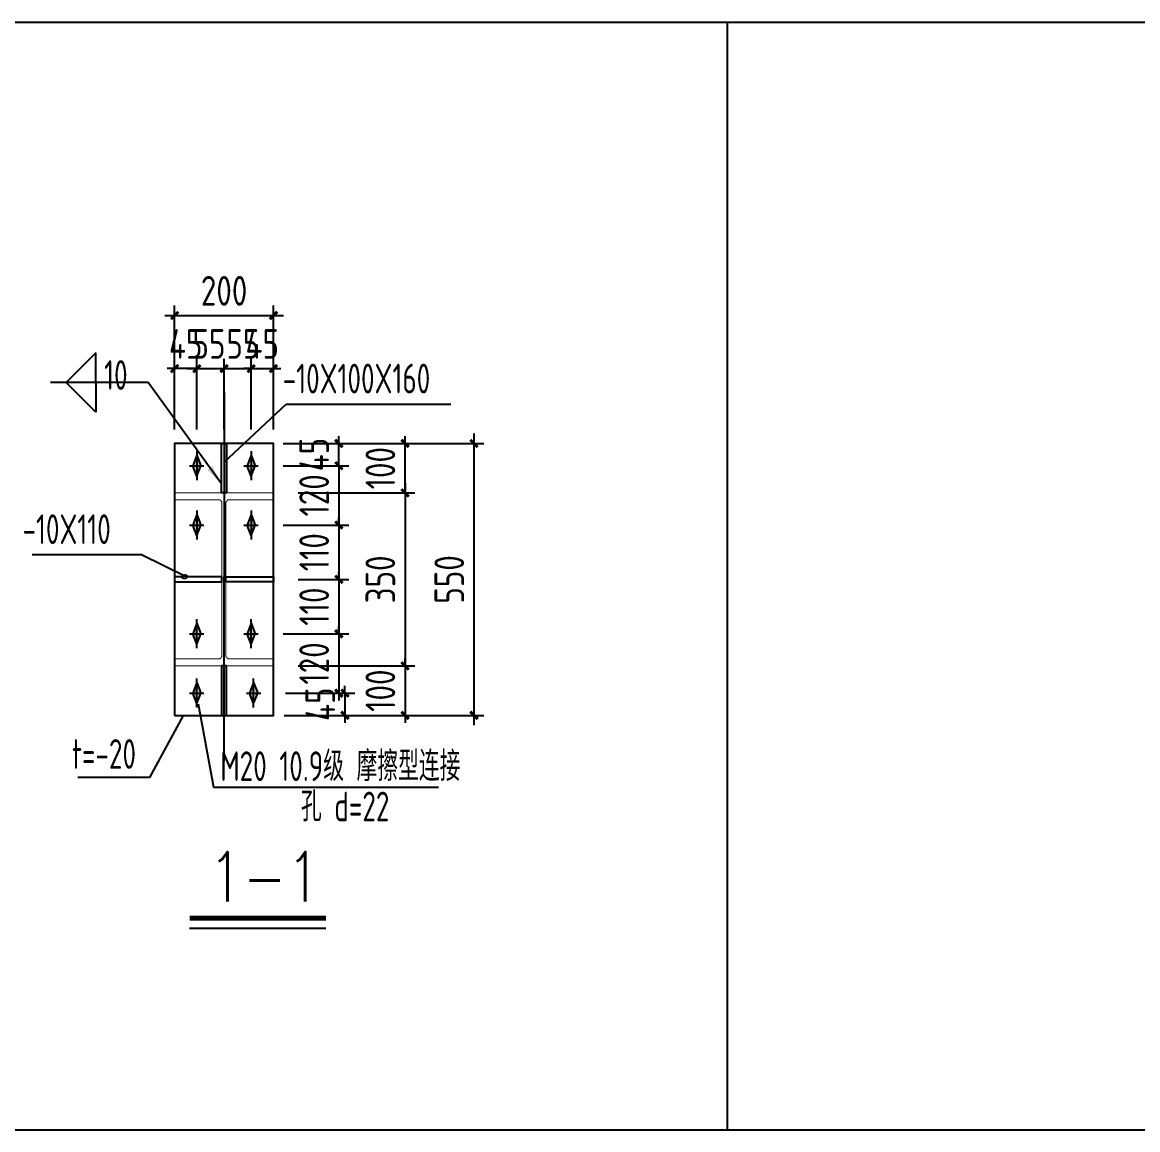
# Model space of a CAD drawing. Extents: x 177291 to 1288761, y 177638 to 322898.
# Drawn here: x 1253180 to 1264463, y 200488 to 211688 of the extents above; entities that cross this region are included whole.
import ezdxf

# ---------------------------------------------------------------- set-up
doc = ezdxf.new("R2010")
doc.units = 0
doc.header["$LTSCALE"] = 1000
for name, color, linetype in [('ADIM', 3, 'Continuous'), ('AXIS', 3, 'Continuous'), ('DOTE', 1, 'Continuous'), ('GL', 150, 'Continuous'), ('PZ', 202, 'Continuous'), ('TEXT', 7, 'Continuous')]:
    doc.layers.add(name, color=color, linetype=linetype)
doc.styles.add('SIM-TSSC', font='simplex.shx', dxfattribs={"width": 0.8, "bigfont": 'tssdchn.shx'})
doc.styles.get("Standard").update_dxf_attribs({"font": 'gbenor.shx', "bigfont": 'gbcbig.shx'})
doc.styles.add('TSSD_Dimension', font='Tssdeng.shx', dxfattribs={"width": 0.8, "bigfont": 'hztxt.shx'})
doc.styles.add('TSSD_Norm', font='tssdeng.shx', dxfattribs={"bigfont": 'hztxt.shx'})
doc.dimstyles.new('TSSD_20_100', dxfattribs={"dimtxt": 300, "dimasz": 75, "dimexe": 100, "dimexo": 250, "dimgap": 100, "dimtad": 1, "dimdec": 0, "dimlfac": 0.2, "dimzin": 0, "dimdsep": 46, "dimtxsty": 'TSSD_Dimension', "dimblk": 'ARCHTICK', "dimcen": 0, "dimdle": 100, "dimclrt": 7, "dimadec": 0, "dimazin": 0, "dimtfac": 1, "dimtdec": 0, "dimtix": 1, "dimtmove": 2, "dimatfit": 3, "dimfxl": 1, "dimtolj": 1, "dimtzin": 0, "dimarcsym": 0})
doc.dimstyles.new('TSSD_LEADER_STYLE_200.0', dxfattribs={"dimtxt": 0.18, "dimasz": 200, "dimexe": 0.18, "dimexo": 0.0625, "dimgap": 0.09, "dimtad": 0, "dimtih": 1, "dimtoh": 1, "dimdec": 4, "dimzin": 0, "dimdsep": 46, "dimtxsty": 'Standard', "dimcen": 0.09, "dimadec": 0, "dimazin": 0, "dimtfac": 1, "dimtdec": 4, "dimtofl": 0, "dimtmove": 0, "dimatfit": 3, "dimfxl": 1, "dimtolj": 1, "dimtzin": 0, "dimarcsym": 0})

# ---------------------------------------------------------------- blocks, each defined once
blk = doc.blocks.new('_ArchTick')
at = {"color": 0, "linetype": 'ByBlock', "const_width": 0.4}
blk.add_lwpolyline([(-0.5, -0.5), (0.5, 0.5)], dxfattribs=at)
blk = doc.blocks.new('*D795')
at = {"layer": 'AXIS', "color": 0, "lineweight": -2, "transparency": 16777216}
for p, q in [((1254721, 207569), (1254721, 208822)), ((1255721, 207569), (1255721, 208822)), ((1254621, 208722), (1255821, 208722))]:
    blk.add_line(p, q, dxfattribs=at)
at = {"layer": 'Defpoints', "color": 0, "transparency": 16777216}
for p in [(1255721, 208722), (1254721, 207319), (1255721, 207319)]:
    blk.add_point(p, dxfattribs=at)
at = {"layer": 'AXIS', "color": 0, "lineweight": -2, "transparency": 16777216, "xscale": 75, "yscale": 75, "zscale": 75, "rotation": 180}
blk.add_blockref('_ArchTick', (1254721, 208722), dxfattribs=at)
at = {"layer": 'AXIS', "color": 0, "lineweight": -2, "transparency": 16777216, "xscale": 75, "yscale": 75, "zscale": 75}
blk.add_blockref('_ArchTick', (1255721, 208722), dxfattribs=at)
at = {"layer": 'AXIS', "color": 7, "transparency": 16777216, "insert": (1255221, 208972), "char_height": 300, "attachment_point": 5, "style": 'TSSD_Dimension'}
blk.add_mtext('\\A1;200', dxfattribs=at)
blk = doc.blocks.new('*D796')
at = {"layer": 'AXIS', "color": 0, "lineweight": -2, "transparency": 16777216}
for p, q in [((1255221, 207569), (1255221, 208285)), ((1255495, 207569), (1255495, 208285)), ((1255121, 208185), (1255595, 208185))]:
    blk.add_line(p, q, dxfattribs=at)
at = {"layer": 'Defpoints', "color": 0, "transparency": 16777216}
for p in [(1255495, 208185), (1255221, 207319), (1255495, 207319)]:
    blk.add_point(p, dxfattribs=at)
at = {"layer": 'AXIS', "color": 0, "lineweight": -2, "transparency": 16777216, "xscale": 75, "yscale": 75, "zscale": 75, "rotation": 180}
blk.add_blockref('_ArchTick', (1255221, 208185), dxfattribs=at)
at = {"layer": 'AXIS', "color": 0, "lineweight": -2, "transparency": 16777216, "xscale": 75, "yscale": 75, "zscale": 75}
blk.add_blockref('_ArchTick', (1255495, 208185), dxfattribs=at)
at = {"layer": 'AXIS', "color": 7, "transparency": 16777216, "insert": (1255411, 208435), "char_height": 300, "attachment_point": 5, "style": 'TSSD_Dimension'}
blk.add_mtext('\\A1;55', dxfattribs=at)
blk = doc.blocks.new('*D797')
at = {"layer": 'AXIS', "color": 0, "lineweight": -2, "transparency": 16777216}
for p, q in [((1254945, 207569), (1254945, 208285)), ((1255221, 207569), (1255221, 208285)), ((1254845, 208185), (1255321, 208185))]:
    blk.add_line(p, q, dxfattribs=at)
at = {"layer": 'Defpoints', "color": 0, "transparency": 16777216}
for p in [(1255221, 208185), (1254945, 207319), (1255221, 207319)]:
    blk.add_point(p, dxfattribs=at)
at = {"layer": 'AXIS', "color": 0, "lineweight": -2, "transparency": 16777216, "xscale": 75, "yscale": 75, "zscale": 75, "rotation": 180}
blk.add_blockref('_ArchTick', (1254945, 208185), dxfattribs=at)
at = {"layer": 'AXIS', "color": 0, "lineweight": -2, "transparency": 16777216, "xscale": 75, "yscale": 75, "zscale": 75}
blk.add_blockref('_ArchTick', (1255221, 208185), dxfattribs=at)
at = {"layer": 'AXIS', "color": 7, "transparency": 16777216, "insert": (1255068, 208435), "char_height": 300, "attachment_point": 5, "style": 'TSSD_Dimension'}
blk.add_mtext('\\A1;55', dxfattribs=at)
blk = doc.blocks.new('_WELD004')
at = {"color": 0, "linetype": 'ByBlock'}
for p, q in [((0, 1), (1, 0)), ((0, 0), (0, 1))]:
    blk.add_line(p, q, dxfattribs=at)
blk = doc.blocks.new('*D834')
at = {"layer": 'AXIS', "color": 0, "lineweight": -2, "transparency": 16777216}
for p, q in [((1256382, 207428), (1256382, 207503)), ((1255817, 207428), (1256482, 207428)), ((1256382, 207203), (1256382, 207428)), ((1255817, 207203), (1256482, 207203)), ((1256382, 207203), (1256382, 207128))]:
    blk.add_line(p, q, dxfattribs=at)
at = {"layer": 'Defpoints', "color": 0, "transparency": 16777216}
for p in [(1255567, 207428), (1256382, 207428), (1255567, 207203)]:
    blk.add_point(p, dxfattribs=at)
at = {"layer": 'AXIS', "color": 0, "lineweight": -2, "transparency": 16777216, "xscale": 75, "yscale": 75, "zscale": 75}
for p, rotation in [((1256382, 207428), 270), ((1256382, 207203), 90)]:
    blk.add_blockref('_ArchTick', p, dxfattribs=dict(at, rotation=rotation))
at = {"layer": 'AXIS', "color": 7, "transparency": 16777216, "insert": (1256132, 207316), "char_height": 300, "attachment_point": 5, "rotation": 90, "style": 'TSSD_Dimension'}
blk.add_mtext('\\A1;45', dxfattribs=at)
blk = doc.blocks.new('*D835')
at = {"layer": 'AXIS', "color": 0, "lineweight": -2, "transparency": 16777216}
for p, q in [((1256382, 207203), (1256382, 207278)), ((1255817, 207203), (1256482, 207203)), ((1256382, 207203), (1256382, 206603)), ((1255817, 206603), (1256482, 206603)), ((1256382, 206603), (1256382, 206528))]:
    blk.add_line(p, q, dxfattribs=at)
at = {"layer": 'Defpoints', "color": 0, "transparency": 16777216}
for p in [(1255567, 207203), (1255567, 206603), (1256382, 206603)]:
    blk.add_point(p, dxfattribs=at)
at = {"layer": 'AXIS', "color": 0, "lineweight": -2, "transparency": 16777216, "xscale": 75, "yscale": 75, "zscale": 75}
for p, rotation in [((1256382, 207203), 270), ((1256382, 206603), 90)]:
    blk.add_blockref('_ArchTick', p, dxfattribs=dict(at, rotation=rotation))
at = {"layer": 'AXIS', "color": 7, "transparency": 16777216, "insert": (1256132, 206903), "char_height": 300, "attachment_point": 5, "rotation": 90, "style": 'TSSD_Dimension'}
blk.add_mtext('\\A1;120', dxfattribs=at)
blk = doc.blocks.new('*D836')
at = {"layer": 'AXIS', "color": 0, "lineweight": -2, "transparency": 16777216}
for p, q in [((1255817, 206603), (1256482, 206603)), ((1256382, 206603), (1256382, 206678)), ((1256382, 206603), (1256382, 206053)), ((1255970, 206053), (1256482, 206053)), ((1256382, 206053), (1256382, 205978))]:
    blk.add_line(p, q, dxfattribs=at)
at = {"layer": 'Defpoints', "color": 0, "transparency": 16777216}
for p in [(1255567, 206603), (1255720, 206053), (1256382, 206053)]:
    blk.add_point(p, dxfattribs=at)
at = {"layer": 'AXIS', "color": 0, "lineweight": -2, "transparency": 16777216, "xscale": 75, "yscale": 75, "zscale": 75}
for p, rotation in [((1256382, 206603), 270), ((1256382, 206053), 90)]:
    blk.add_blockref('_ArchTick', p, dxfattribs=dict(at, rotation=rotation))
at = {"layer": 'AXIS', "color": 7, "transparency": 16777216, "insert": (1256132, 206328), "char_height": 300, "attachment_point": 5, "rotation": 90, "style": 'TSSD_Dimension'}
blk.add_mtext('\\A1;110', dxfattribs=at)
blk = doc.blocks.new('*D837')
at = {"layer": 'AXIS', "color": 0, "lineweight": -2, "transparency": 16777216}
for p, q in [((1255970, 206053), (1256482, 206053)), ((1256382, 206053), (1256382, 206128)), ((1256382, 206053), (1256382, 205503)), ((1255817, 205503), (1256482, 205503)), ((1256382, 205503), (1256382, 205428))]:
    blk.add_line(p, q, dxfattribs=at)
at = {"layer": 'Defpoints', "color": 0, "transparency": 16777216}
for p in [(1255720, 206053), (1255567, 205503), (1256382, 205503)]:
    blk.add_point(p, dxfattribs=at)
at = {"layer": 'AXIS', "color": 0, "lineweight": -2, "transparency": 16777216, "xscale": 75, "yscale": 75, "zscale": 75}
for p, rotation in [((1256382, 206053), 270), ((1256382, 205503), 90)]:
    blk.add_blockref('_ArchTick', p, dxfattribs=dict(at, rotation=rotation))
at = {"layer": 'AXIS', "color": 7, "transparency": 16777216, "insert": (1256132, 205778), "char_height": 300, "attachment_point": 5, "rotation": 90, "style": 'TSSD_Dimension'}
blk.add_mtext('\\A1;110', dxfattribs=at)
blk = doc.blocks.new('*D838')
at = {"layer": 'AXIS', "color": 0, "lineweight": -2, "transparency": 16777216}
for p, q in [((1256382, 205503), (1256382, 205578)), ((1255817, 205503), (1256482, 205503)), ((1256382, 205503), (1256382, 204903)), ((1255842, 204903), (1256482, 204903)), ((1256382, 204903), (1256382, 204828))]:
    blk.add_line(p, q, dxfattribs=at)
at = {"layer": 'Defpoints', "color": 0, "transparency": 16777216}
for p in [(1255567, 205503), (1255592, 204903), (1256382, 204903)]:
    blk.add_point(p, dxfattribs=at)
at = {"layer": 'AXIS', "color": 0, "lineweight": -2, "transparency": 16777216, "xscale": 75, "yscale": 75, "zscale": 75}
for p, rotation in [((1256382, 205503), 270), ((1256382, 204903), 90)]:
    blk.add_blockref('_ArchTick', p, dxfattribs=dict(at, rotation=rotation))
at = {"layer": 'AXIS', "color": 7, "transparency": 16777216, "insert": (1256132, 205203), "char_height": 300, "attachment_point": 5, "rotation": 90, "style": 'TSSD_Dimension'}
blk.add_mtext('\\A1;120', dxfattribs=at)
blk = doc.blocks.new('*D839')
at = {"layer": 'AXIS', "color": 0, "lineweight": -2, "transparency": 16777216}
for p, q in [((1255842, 204903), (1256544, 204903)), ((1256444, 204903), (1256444, 204978)), ((1256444, 204903), (1256444, 204678)), ((1255830, 204678), (1256544, 204678)), ((1256444, 204678), (1256444, 204603))]:
    blk.add_line(p, q, dxfattribs=at)
at = {"layer": 'Defpoints', "color": 0, "transparency": 16777216}
for p in [(1255592, 204903), (1255580, 204678), (1256444, 204678)]:
    blk.add_point(p, dxfattribs=at)
at = {"layer": 'AXIS', "color": 0, "lineweight": -2, "transparency": 16777216, "xscale": 75, "yscale": 75, "zscale": 75}
for p, rotation in [((1256444, 204903), 270), ((1256444, 204678), 90)]:
    blk.add_blockref('_ArchTick', p, dxfattribs=dict(at, rotation=rotation))
at = {"layer": 'AXIS', "color": 7, "transparency": 16777216, "insert": (1256194, 204791), "char_height": 300, "attachment_point": 5, "rotation": 90, "style": 'TSSD_Dimension'}
blk.add_mtext('\\A1;45', dxfattribs=at)
blk = doc.blocks.new('*D803')
at = {"layer": 'AXIS', "color": 0, "lineweight": -2, "transparency": 16777216}
for p, q in [((1257749, 207528), (1257749, 204578)), ((1255970, 207428), (1257849, 207428)), ((1255970, 204678), (1257849, 204678))]:
    blk.add_line(p, q, dxfattribs=at)
at = {"layer": 'Defpoints', "color": 0, "transparency": 16777216}
for p in [(1255720, 207428), (1255720, 204678), (1257749, 204678)]:
    blk.add_point(p, dxfattribs=at)
at = {"layer": 'AXIS', "color": 0, "lineweight": -2, "transparency": 16777216, "xscale": 75, "yscale": 75, "zscale": 75}
for p, rotation in [((1257749, 207428), 90), ((1257749, 204678), 270)]:
    blk.add_blockref('_ArchTick', p, dxfattribs=dict(at, rotation=rotation))
at = {"layer": 'AXIS', "color": 7, "transparency": 16777216, "insert": (1257499, 206053), "char_height": 300, "attachment_point": 5, "rotation": 90, "style": 'TSSD_Dimension'}
blk.add_mtext('\\A1;550', dxfattribs=at)
blk = doc.blocks.new('*D840')
at = {"layer": 'AXIS', "color": 0, "lineweight": -2, "transparency": 16777216}
for p, q in [((1254720, 207600), (1254720, 208285)), ((1254945, 207600), (1254945, 208285)), ((1254720, 208185), (1254645, 208185)), ((1254945, 208185), (1254720, 208185)), ((1254945, 208185), (1255020, 208185))]:
    blk.add_line(p, q, dxfattribs=at)
at = {"layer": 'Defpoints', "color": 0, "transparency": 16777216}
for p in [(1254720, 208185), (1254720, 207350), (1254945, 207350)]:
    blk.add_point(p, dxfattribs=at)
at = {"layer": 'AXIS', "color": 0, "lineweight": -2, "transparency": 16777216, "xscale": 75, "yscale": 75, "zscale": 75}
blk.add_blockref('_ArchTick', (1254720, 208185), dxfattribs=at)
at = {"layer": 'AXIS', "color": 0, "lineweight": -2, "transparency": 16777216, "xscale": 75, "yscale": 75, "zscale": 75, "rotation": 180}
blk.add_blockref('_ArchTick', (1254945, 208185), dxfattribs=at)
at = {"layer": 'AXIS', "color": 7, "transparency": 16777216, "insert": (1254832, 208435), "char_height": 300, "attachment_point": 5, "style": 'TSSD_Dimension'}
blk.add_mtext('\\A1;45', dxfattribs=at)
blk = doc.blocks.new('*D841')
at = {"layer": 'AXIS', "color": 0, "lineweight": -2, "transparency": 16777216}
for p, q in [((1255495, 207600), (1255495, 208285)), ((1255720, 207600), (1255720, 208285)), ((1255495, 208185), (1255420, 208185)), ((1255495, 208185), (1255720, 208185)), ((1255720, 208185), (1255795, 208185))]:
    blk.add_line(p, q, dxfattribs=at)
at = {"layer": 'Defpoints', "color": 0, "transparency": 16777216}
for p in [(1255720, 208185), (1255495, 207350), (1255720, 207350)]:
    blk.add_point(p, dxfattribs=at)
at = {"layer": 'AXIS', "color": 0, "lineweight": -2, "transparency": 16777216, "xscale": 75, "yscale": 75, "zscale": 75}
blk.add_blockref('_ArchTick', (1255495, 208185), dxfattribs=at)
at = {"layer": 'AXIS', "color": 0, "lineweight": -2, "transparency": 16777216, "xscale": 75, "yscale": 75, "zscale": 75, "rotation": 180}
blk.add_blockref('_ArchTick', (1255720, 208185), dxfattribs=at)
at = {"layer": 'AXIS', "color": 7, "transparency": 16777216, "insert": (1255607, 208435), "char_height": 300, "attachment_point": 5, "style": 'TSSD_Dimension'}
blk.add_mtext('\\A1;45', dxfattribs=at)
blk = doc.blocks.new('*D828')
at = {"layer": 'AXIS', "color": 0, "lineweight": -2, "transparency": 16777216}
for p, q in [((1257052, 207028), (1257052, 205078)), ((1255970, 206928), (1257152, 206928)), ((1255970, 205178), (1257152, 205178))]:
    blk.add_line(p, q, dxfattribs=at)
at = {"layer": 'Defpoints', "color": 0, "transparency": 16777216}
for p in [(1255720, 206928), (1255720, 205178), (1257052, 205178)]:
    blk.add_point(p, dxfattribs=at)
at = {"layer": 'AXIS', "color": 0, "lineweight": -2, "transparency": 16777216, "xscale": 75, "yscale": 75, "zscale": 75}
for p, rotation in [((1257052, 206928), 90), ((1257052, 205178), 270)]:
    blk.add_blockref('_ArchTick', p, dxfattribs=dict(at, rotation=rotation))
at = {"layer": 'AXIS', "color": 7, "transparency": 16777216, "insert": (1256802, 206053), "char_height": 300, "attachment_point": 5, "rotation": 90, "style": 'TSSD_Dimension'}
blk.add_mtext('\\A1;350', dxfattribs=at)
blk = doc.blocks.new('*D829')
at = {"layer": 'AXIS', "color": 0, "lineweight": -2, "transparency": 16777216}
for p, q in [((1257052, 205178), (1257052, 205253)), ((1255970, 205178), (1257152, 205178)), ((1257052, 205178), (1257052, 204678)), ((1255970, 204678), (1257152, 204678)), ((1257052, 204678), (1257052, 204603))]:
    blk.add_line(p, q, dxfattribs=at)
at = {"layer": 'Defpoints', "color": 0, "transparency": 16777216}
for p in [(1255720, 205178), (1255720, 204678), (1257052, 204678)]:
    blk.add_point(p, dxfattribs=at)
at = {"layer": 'AXIS', "color": 0, "lineweight": -2, "transparency": 16777216, "xscale": 75, "yscale": 75, "zscale": 75}
for p, rotation in [((1257052, 205178), 270), ((1257052, 204678), 90)]:
    blk.add_blockref('_ArchTick', p, dxfattribs=dict(at, rotation=rotation))
at = {"layer": 'AXIS', "color": 7, "transparency": 16777216, "insert": (1256802, 204928), "char_height": 300, "attachment_point": 5, "rotation": 90, "style": 'TSSD_Dimension'}
blk.add_mtext('\\A1;100', dxfattribs=at)
blk = doc.blocks.new('*D830')
at = {"layer": 'AXIS', "color": 0, "lineweight": -2, "transparency": 16777216}
for p, q in [((1257052, 207428), (1257052, 207503)), ((1255970, 207428), (1257152, 207428)), ((1257052, 206928), (1257052, 207428)), ((1255970, 206928), (1257152, 206928)), ((1257052, 206928), (1257052, 206853))]:
    blk.add_line(p, q, dxfattribs=at)
at = {"layer": 'Defpoints', "color": 0, "transparency": 16777216}
for p in [(1255720, 207428), (1257052, 207428), (1255720, 206928)]:
    blk.add_point(p, dxfattribs=at)
at = {"layer": 'AXIS', "color": 0, "lineweight": -2, "transparency": 16777216, "xscale": 75, "yscale": 75, "zscale": 75}
for p, rotation in [((1257052, 207428), 270), ((1257052, 206928), 90)]:
    blk.add_blockref('_ArchTick', p, dxfattribs=dict(at, rotation=rotation))
at = {"layer": 'AXIS', "color": 7, "transparency": 16777216, "insert": (1256802, 207178), "char_height": 300, "attachment_point": 5, "rotation": 90, "style": 'TSSD_Dimension'}
blk.add_mtext('\\A1;100', dxfattribs=at)

msp = doc.modelspace()

# ---------------------------------------------------------------- hatches: boundary and pattern name
h = msp.add_hatch(color=256)
h.paths.add_polyline_path([(1254903.44, 207203.31), (1254944.6, 207203.31), (1254944.6, 207309.83)])
h.paths.add_polyline_path([(1254944.6, 207309.83), (1254944.6, 207203.31), (1254985.77, 207203.31)])
h.paths.add_polyline_path([(1254985.77, 207203.31), (1254944.6, 207203.31), (1254944.6, 207096.79)])
h.paths.add_polyline_path([(1254944.6, 207203.31), (1254903.44, 207203.31), (1254944.6, 207096.79)])
h = msp.add_hatch(color=256)
h.paths.add_polyline_path([(1255453.44, 207203.31), (1255494.6, 207203.31), (1255494.6, 207309.83)])
h.paths.add_polyline_path([(1255494.6, 207309.83), (1255494.6, 207203.31), (1255535.77, 207203.31)])
h.paths.add_polyline_path([(1255535.77, 207203.31), (1255494.6, 207203.31), (1255494.6, 207096.79)])
h.paths.add_polyline_path([(1255494.6, 207203.31), (1255453.44, 207203.31), (1255494.6, 207096.79)])
h = msp.add_hatch(color=256)
h.paths.add_polyline_path([(1254903.44, 206603.31), (1254944.6, 206603.31), (1254944.6, 206709.83)])
h.paths.add_polyline_path([(1254944.6, 206709.83), (1254944.6, 206603.31), (1254985.77, 206603.31)])
h.paths.add_polyline_path([(1254985.77, 206603.31), (1254944.6, 206603.31), (1254944.6, 206496.79)])
h.paths.add_polyline_path([(1254944.6, 206603.31), (1254903.44, 206603.31), (1254944.6, 206496.79)])
h = msp.add_hatch(color=256)
h.paths.add_polyline_path([(1255453.44, 206603.31), (1255494.6, 206603.31), (1255494.6, 206709.83)])
h.paths.add_polyline_path([(1255494.6, 206709.83), (1255494.6, 206603.31), (1255535.77, 206603.31)])
h.paths.add_polyline_path([(1255535.77, 206603.31), (1255494.6, 206603.31), (1255494.6, 206496.79)])
h.paths.add_polyline_path([(1255494.6, 206603.31), (1255453.44, 206603.31), (1255494.6, 206496.79)])
h = msp.add_hatch(color=256)
h.paths.add_polyline_path([(1254903.44, 205503.31), (1254944.6, 205503.31), (1254944.6, 205396.79)])
h.paths.add_polyline_path([(1254944.6, 205396.79), (1254944.6, 205503.31), (1254985.77, 205503.31)])
h.paths.add_polyline_path([(1254985.77, 205503.31), (1254944.6, 205503.31), (1254944.6, 205609.83)])
h.paths.add_polyline_path([(1254944.6, 205503.31), (1254903.44, 205503.31), (1254944.6, 205609.83)])
h = msp.add_hatch(color=256)
h.paths.add_polyline_path([(1255453.44, 205503.31), (1255494.6, 205503.31), (1255494.6, 205396.79)])
h.paths.add_polyline_path([(1255494.6, 205396.79), (1255494.6, 205503.31), (1255535.77, 205503.31)])
h.paths.add_polyline_path([(1255535.77, 205503.31), (1255494.6, 205503.31), (1255494.6, 205609.83)])
h.paths.add_polyline_path([(1255494.6, 205503.31), (1255453.44, 205503.31), (1255494.6, 205609.83)])
h = msp.add_hatch(color=256)
h.paths.add_polyline_path([(1254903.44, 204903.31), (1254944.6, 204903.31), (1254944.6, 204796.79)])
h.paths.add_polyline_path([(1254944.6, 204796.79), (1254944.6, 204903.31), (1254985.77, 204903.31)])
h.paths.add_polyline_path([(1254985.77, 204903.31), (1254944.6, 204903.31), (1254944.6, 205009.83)])
h.paths.add_polyline_path([(1254944.6, 204903.31), (1254903.44, 204903.31), (1254944.6, 205009.83)])
h = msp.add_hatch(color=256)
h.paths.add_polyline_path([(1255478.44, 204903.31), (1255519.6, 204903.31), (1255519.6, 204796.79)])
h.paths.add_polyline_path([(1255519.6, 204796.79), (1255519.6, 204903.31), (1255560.77, 204903.31)])
h.paths.add_polyline_path([(1255560.77, 204903.31), (1255519.6, 204903.31), (1255519.6, 205009.83)])
h.paths.add_polyline_path([(1255519.6, 204903.31), (1255478.44, 204903.31), (1255519.6, 205009.83)])

# ---------------------------------------------------------------- linework, layer by layer
for p, q in [((1260310.7, 211687.69), (1260310.7, 200487.57)), ((1254944.6, 207309.83), (1254903.44, 207203.31)), ((1254944.6, 207349.8), (1254944.6, 207056.81)), ((1254944.6, 207309.83), (1254985.77, 207203.31)), ((1255494.6, 207309.83), (1255453.44, 207203.31)), ((1255494.6, 207349.8), (1255494.6, 207056.81)), ((1255494.6, 207309.83), (1255535.77, 207203.31)), ((1254871.95, 207203.31), (1255017.26, 207203.31)), ((1254944.6, 207096.79), (1254903.44, 207203.31)), ((1254944.6, 207096.79), (1254985.77, 207203.31)), ((1255421.95, 207203.31), (1255567.26, 207203.31)), ((1255494.6, 207096.79), (1255453.44, 207203.31)), ((1255494.6, 207096.79), (1255535.77, 207203.31)), ((1254944.6, 206709.83), (1254903.44, 206603.31)), ((1254944.6, 206749.8), (1254944.6, 206456.81)), ((1254944.6, 206709.83), (1254985.77, 206603.31)), ((1255494.6, 206709.83), (1255453.44, 206603.31)), ((1255494.6, 206749.8), (1255494.6, 206456.81)), ((1255494.6, 206709.83), (1255535.77, 206603.31)), ((1254871.95, 206603.31), (1255017.26, 206603.31)), ((1254944.6, 206496.79), (1254903.44, 206603.31)), ((1254944.6, 206496.79), (1254985.77, 206603.31)), ((1255421.95, 206603.31), (1255567.26, 206603.31)), ((1255494.6, 206496.79), (1255453.44, 206603.31)), ((1255494.6, 206496.79), (1255535.77, 206603.31)), ((1254944.6, 205609.83), (1254903.44, 205503.31)), ((1254944.6, 205356.81), (1254944.6, 205649.8)), ((1254944.6, 205609.83), (1254985.77, 205503.31)), ((1255494.6, 205609.83), (1255453.44, 205503.31)), ((1255494.6, 205356.81), (1255494.6, 205649.8)), ((1255494.6, 205609.83), (1255535.77, 205503.31)), ((1254871.95, 205503.31), (1255017.26, 205503.31)), ((1254944.6, 205396.79), (1254903.44, 205503.31)), ((1254944.6, 205396.79), (1254985.77, 205503.31)), ((1255421.95, 205503.31), (1255567.26, 205503.31)), ((1255494.6, 205396.79), (1255453.44, 205503.31)), ((1255494.6, 205396.79), (1255535.77, 205503.31)), ((1254944.6, 204756.81), (1254944.6, 205049.8)), ((1255519.6, 204756.81), (1255519.6, 205049.8)), ((1254871.95, 204903.31), (1255017.26, 204903.31)), ((1254944.6, 205009.83), (1254903.44, 204903.31)), ((1254944.6, 204796.79), (1254903.44, 204903.31)), ((1254944.6, 205009.83), (1254985.77, 204903.31)), ((1254944.6, 204796.79), (1254985.77, 204903.31)), ((1255446.95, 204903.31), (1255592.26, 204903.31)), ((1255519.6, 205009.83), (1255478.44, 204903.31)), ((1255519.6, 204796.79), (1255478.44, 204903.31)), ((1255519.6, 205009.83), (1255560.77, 204903.31)), ((1255519.6, 204796.79), (1255560.77, 204903.31))]:
    msp.add_line(p, q)
at = {"layer": 'ADIM', "const_width": 50}
msp.add_lwpolyline([(1254872.4, 202627.02), (1256250.86, 202627.02)], dxfattribs=at)
at = {"layer": 'ADIM'}
msp.add_lwpolyline([(1254872.4, 202527.02), (1256250.86, 202527.02)], dxfattribs=at)
at = {"layer": 'AXIS'}
for p, q in [((1229960.6, 211687.69), (1280276.45, 211687.69)), ((1254452.12, 208045.5), (1253463.6, 208045.5)), ((1255218.85, 207235.26), (1255848.07, 207826.28)), ((1255848.07, 207826.28), (1257516.04, 207826.28)), ((1254384.9, 206302.65), (1253280.91, 206302.65)), ((1254835.8, 206078.31), (1254384.9, 206302.65)), ((1254959.08, 204793.37), (1255112.3, 203950.93)), ((1254807.5, 204678.31), (1254465.83, 204048.74)), ((1254465.83, 204048.74), (1253740.01, 204048.74)), ((1255112.3, 203950.93), (1257389.48, 203950.93)), ((1229960.6, 200487.57), (1280276.45, 200487.57))]:
    msp.add_line(p, q, dxfattribs=at)
at = {"layer": 'AXIS', "const_width": 13.33}
msp.add_lwpolyline([(1254854.75, 206084.97, 0.65072154), (1254791.35, 206073.31, 0.59609898)], format="xyb", close=True, dxfattribs=at)
at = {"layer": 'DOTE'}
msp.add_line((1255220.98, 207946.5), (1255218.38, 204215.45), dxfattribs=at)
at = {"layer": 'GL', "const_width": 10}
msp.add_lwpolyline([(1254719.6, 205178.31), (1255719.6, 205178.31), (1255719.6, 205248.31), (1255258.85, 205248.31), (1255239.6, 205273.31), (1255239.6, 206835.06), (1255258.85, 206858.31), (1255719.6, 206858.31), (1255719.6, 206928.31), (1254719.6, 206928.31), (1254719.6, 206858.31), (1255179.6, 206858.31), (1255199.6, 206835.87), (1255199.6, 205273.31), (1255179.6, 205248.31), (1254719.6, 205248.31), (1254719.6, 205178.31)], close=True, dxfattribs=at)
at = {"layer": 'PZ'}
for points in [[(1254719.6, 204678.31), (1255719.6, 204678.31), (1255719.6, 207428.31), (1254719.6, 207428.31)], [(1255195.68, 207428.31), (1255245.68, 207428.31), (1255245.68, 206928.31), (1255195.68, 206928.31)], [(1254719.6, 206078.31), (1254719.6, 206028.31), (1255199.6, 206028.31), (1255199.6, 206078.31)], [(1255719.6, 206078.31), (1255719.6, 206028.31), (1255239.6, 206028.31), (1255239.6, 206078.31)], [(1255194.6, 204678.31), (1255244.6, 204678.31), (1255244.6, 205178.31), (1255194.6, 205178.31)]]:
    msp.add_lwpolyline(points, close=True, dxfattribs=at)

# ---------------------------------------------------------------- block references
at = {"layer": 'AXIS', "xscale": -300, "yscale": 300, "zscale": 300}
msp.add_blockref('_WELD004', (1253922.19, 208045.5), dxfattribs=at)
at = {"layer": 'AXIS', "xscale": 300, "yscale": 300, "zscale": 300, "rotation": 180}
msp.add_blockref('_WELD004', (1253922.19, 208045.5), dxfattribs=at)

# ---------------------------------------------------------------- texts
at = {"layer": 'TEXT', "style": 'TSSD_Norm', "width": 0.7}
for s, p in [('10', (1254007.58, 207970.5)), ('-10X100X160', (1255813.88, 207934.63)), ('-10X110', (1253182.17, 206411.12)), ('t=-20', (1253681.45, 204137.79)), ('M20 10.9级 摩擦型连接', (1255183.14, 204014.25)), ('孔 d=22', (1255998.41, 203606.23))]:
    msp.add_text(s, height=300, rotation=360, dxfattribs=at).set_placement(p)
at = {"layer": 'TEXT', "linetype": 'ByBlock', "style": 'SIM-TSSC', "width": 0.8}
msp.add_text('1-1', height=500, dxfattribs=at).set_placement((1255065.64, 202794.67))

# ---------------------------------------------------------------- dimensions: what is measured, and where the dimension line sits
at = {"layer": 'AXIS'}
for base, p1, p2, picture, middle in [((1255720.98, 208721.59), (1254720.98, 207318.65), (1255720.98, 207318.65), '*D795', (1255220.98, 208971.59)), ((1254719.6, 208185.46), (1254944.6, 207349.8), (1254719.6, 207349.8), '*D840', (1254832.1, 208435.46)), ((1255719.6, 208185.46), (1255494.6, 207349.8), (1255719.6, 207349.8), '*D841', (1255607.1, 208435.46))]:
    dim = msp.add_linear_dim(base=base, p1=p1, p2=p2, dimstyle='TSSD_20_100', dxfattribs=at)
    dim.commit()
    dim.dimension.update_dxf_attribs({"geometry": picture, "text_midpoint": middle})
for base, p1, p2, picture, middle in [((1255220.98, 208185.46), (1254944.6, 207318.65), (1255220.98, 207318.65), '*D797', (1255067.73, 208435.46)), ((1255494.6, 208185.46), (1255220.98, 207318.65), (1255494.6, 207318.65), '*D796', (1255411.44, 208435.46))]:
    dim = msp.add_linear_dim(base=base, p1=p1, p2=p2, angle=0, dimstyle='TSSD_20_100', dxfattribs=at)
    dim.commit()
    dim.dimension.update_dxf_attribs({"geometry": picture, "text_midpoint": middle, "dimtype": 161})
for base, p1, p2, angle, picture, middle in [((1256381.85, 207428.31), (1255567.26, 207203.31), (1255567.26, 207428.31), 90, '*D834', (1256131.85, 207315.81)), ((1257748.8, 204678.31), (1255719.6, 207428.31), (1255719.6, 204678.31), 90, '*D803', (1257498.8, 206053.31)), ((1257051.93, 207428.31), (1255719.6, 206928.31), (1255719.6, 207428.31), 270, '*D830', (1256801.93, 207178.31)), ((1256381.85, 206603.31), (1255567.26, 207203.31), (1255567.26, 206603.31), 90, '*D835', (1256131.85, 206903.31)), ((1257051.93, 205178.31), (1255719.6, 206928.31), (1255719.6, 205178.31), 90, '*D828', (1256801.93, 206053.31)), ((1256381.85, 206053.31), (1255567.26, 206603.31), (1255719.6, 206053.31), 90, '*D836', (1256131.85, 206328.31)), ((1256381.85, 205503.31), (1255719.6, 206053.31), (1255567.26, 205503.31), 90, '*D837', (1256131.85, 205778.31)), ((1256381.85, 204903.31), (1255567.26, 205503.31), (1255592.26, 204903.31), 90, '*D838', (1256131.85, 205203.31)), ((1257051.93, 204678.31), (1255719.6, 205178.31), (1255719.6, 204678.31), 90, '*D829', (1256801.93, 204928.31)), ((1256443.98, 204678.31), (1255592.26, 204903.31), (1255580.13, 204678.31), 90, '*D839', (1256193.98, 204790.81))]:
    dim = msp.add_linear_dim(base=base, p1=p1, p2=p2, angle=angle, dimstyle='TSSD_20_100', dxfattribs=at)
    dim.commit()
    dim.dimension.update_dxf_attribs({"geometry": picture, "text_midpoint": middle})

# ---------------------------------------------------------------- leaders
msp.add_leader([(1255194.6, 207018.2), (1254452.12, 208045.5)], dimstyle='TSSD_LEADER_STYLE_200.0', dxfattribs=at)

doc.saveas('drawing.dxf')
